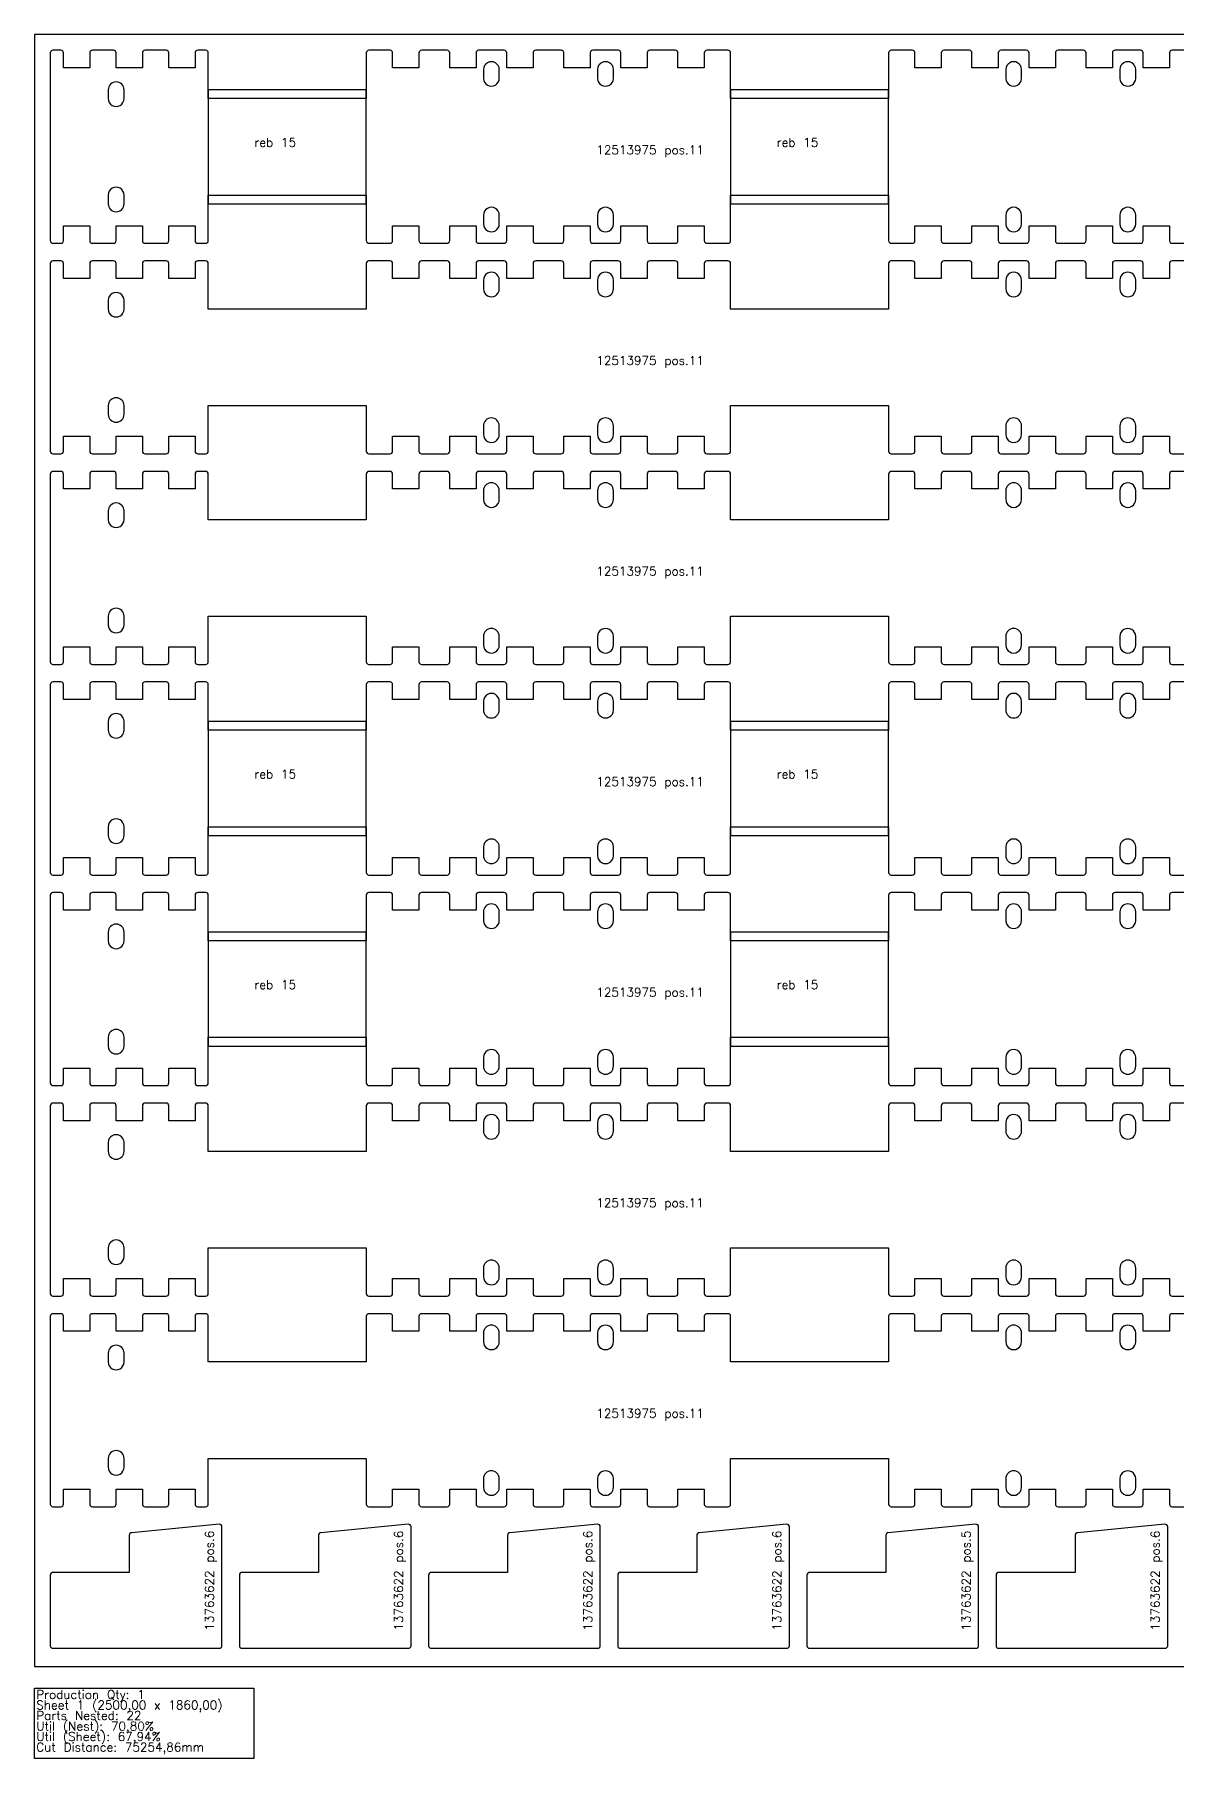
# Model space of a CAD drawing. Header units: millimetres. Extents: x 0 to 2500, y -105 to 1860.
# Drawn here: x 0 to 1301, y -105 to 1860 of the extents above; entities that cross this region are included whole.
import ezdxf

# ---------------------------------------------------------------- set-up
doc = ezdxf.new("R2010")
doc.units = ezdxf.units.MM
for name, color, linetype in [('13763622', 7, 'Continuous'), ('Rebaixo', 7, 'Continuous'), ('sheet', 24, 'Continuous'), ('Stats', 7, 'Continuous'), ('Texto', 7, 'Continuous')]:
    doc.layers.add(name, color=color, linetype=linetype)
doc.styles.get("Standard").update_dxf_attribs({"font": 'txt.shx'})

msp = doc.modelspace()

# ---------------------------------------------------------------- linework, layer by layer
at = {"color": 6}
for points in [[(1325, 1842), (1296, 1842, 0.414214), (1293, 1839), (1293, 1822), (1263, 1822), (1263, 1839, 0.414214), (1260, 1842), (1231, 1842, 0.414214), (1228, 1839), (1228, 1822), (1198, 1822), (1198, 1839, 0.414214), (1195, 1842), (1166, 1842, 0.414214), (1163, 1839), (1163, 1822), (1133, 1822), (1133, 1839, 0.414214), (1130, 1842), (1101, 1842, 0.414214), (1098, 1839), (1098, 1822), (1068, 1822), (1068, 1839, 0.414214), (1065, 1842), (1036, 1842, 0.414214), (1033, 1839), (1033, 1822), (1003, 1822), (1003, 1839, 0.414214), (1000, 1842), (976, 1842, 0.414214), (973, 1839), (973, 1787), (793, 1787), (793, 1839, 0.414214), (790, 1842), (766, 1842, 0.414214), (763, 1839), (763, 1822), (733, 1822), (733, 1839, 0.414214), (730, 1842), (701, 1842, 0.414214), (698, 1839), (698, 1822), (668, 1822), (668, 1839, 0.414214), (665, 1842), (636, 1842, 0.414214), (633, 1839), (633, 1822), (603, 1822), (603, 1839, 0.414214), (600, 1842), (571, 1842, 0.414214), (568, 1839), (568, 1822), (538, 1822), (538, 1839, 0.414214), (535, 1842), (506, 1842, 0.414214), (503, 1839), (503, 1822), (473, 1822), (473, 1839, 0.414214), (470, 1842), (441, 1842, 0.414214), (438, 1839), (438, 1822), (408, 1822), (408, 1839, 0.414214), (405, 1842), (381, 1842, 0.414214), (378, 1839), (378, 1787), (198, 1787), (198, 1839, 0.414214), (195, 1842), (186, 1842, 0.414214), (183, 1839), (183, 1822), (153, 1822), (153, 1839, 0.414214), (150, 1842), (126, 1842, 0.414214), (123, 1839), (123, 1822), (93, 1822), (93, 1839, 0.414214), (90, 1842), (66, 1842, 0.414214), (63, 1839), (63, 1822), (33, 1822), (33, 1839, 0.414214), (30, 1842), (21, 1842, 0.414214), (18, 1839), (18, 1625, 0.414214), (21, 1622), (30, 1622, 0.414214), (33, 1625), (33, 1642), (63, 1642), (63, 1625, 0.414214), (66, 1622), (90, 1622, 0.414214), (93, 1625), (93, 1642), (123, 1642), (123, 1625, 0.414214), (126, 1622), (150, 1622, 0.414214), (153, 1625), (153, 1642), (183, 1642), (183, 1625, 0.414214), (186, 1622), (195, 1622, 0.414214), (198, 1625), (198, 1677), (378, 1677), (378, 1625, 0.414214), (381, 1622), (405, 1622, 0.414214), (408, 1625), (408, 1642), (438, 1642), (438, 1625, 0.414214), (441, 1622), (470, 1622, 0.414214), (473, 1625), (473, 1642), (503, 1642), (503, 1625, 0.414214), (506, 1622), (535, 1622, 0.414214), (538, 1625), (538, 1642), (568, 1642), (568, 1625, 0.414214), (571, 1622), (600, 1622, 0.414214), (603, 1625), (603, 1642), (633, 1642), (633, 1625, 0.414214), (636, 1622), (665, 1622, 0.414214), (668, 1625), (668, 1642), (698, 1642), (698, 1625, 0.414214), (701, 1622), (730, 1622, 0.414214), (733, 1625), (733, 1642), (763, 1642), (763, 1625, 0.414214), (766, 1622), (790, 1622, 0.414214), (793, 1625), (793, 1677), (973, 1677), (973, 1625, 0.414214), (976, 1622), (1000, 1622, 0.414214), (1003, 1625), (1003, 1642), (1033, 1642), (1033, 1625, 0.414214), (1036, 1622), (1065, 1622, 0.414214), (1068, 1625), (1068, 1642), (1098, 1642), (1098, 1625, 0.414214), (1101, 1622), (1130, 1622, 0.414214), (1133, 1625), (1133, 1642), (1163, 1642), (1163, 1625, 0.414214), (1166, 1622), (1195, 1622, 0.414214), (1198, 1625), (1198, 1642), (1228, 1642), (1228, 1625, 0.414214), (1231, 1622), (1260, 1622, 0.414214), (1263, 1625), (1263, 1642), (1293, 1642), (1293, 1625, 0.414214), (1296, 1622), (1325, 1622, 0.414214)], [(1325, 1122), (1296, 1122, 0.414214), (1293, 1119), (1293, 1102), (1263, 1102), (1263, 1119, 0.414214), (1260, 1122), (1231, 1122, 0.414214), (1228, 1119), (1228, 1102), (1198, 1102), (1198, 1119, 0.414214), (1195, 1122), (1166, 1122, 0.414214), (1163, 1119), (1163, 1102), (1133, 1102), (1133, 1119, 0.414214), (1130, 1122), (1101, 1122, 0.414214), (1098, 1119), (1098, 1102), (1068, 1102), (1068, 1119, 0.414214), (1065, 1122), (1036, 1122, 0.414214), (1033, 1119), (1033, 1102), (1003, 1102), (1003, 1119, 0.414214), (1000, 1122), (976, 1122, 0.414214), (973, 1119), (973, 1067), (793, 1067), (793, 1119, 0.414214), (790, 1122), (766, 1122, 0.414214), (763, 1119), (763, 1102), (733, 1102), (733, 1119, 0.414214), (730, 1122), (701, 1122, 0.414214), (698, 1119), (698, 1102), (668, 1102), (668, 1119, 0.414214), (665, 1122), (636, 1122, 0.414214), (633, 1119), (633, 1102), (603, 1102), (603, 1119, 0.414214), (600, 1122), (571, 1122, 0.414214), (568, 1119), (568, 1102), (538, 1102), (538, 1119, 0.414214), (535, 1122), (506, 1122, 0.414214), (503, 1119), (503, 1102), (473, 1102), (473, 1119, 0.414214), (470, 1122), (441, 1122, 0.414214), (438, 1119), (438, 1102), (408, 1102), (408, 1119, 0.414214), (405, 1122), (381, 1122, 0.414214), (378, 1119), (378, 1067), (198, 1067), (198, 1119, 0.414214), (195, 1122), (186, 1122, 0.414214), (183, 1119), (183, 1102), (153, 1102), (153, 1119, 0.414214), (150, 1122), (126, 1122, 0.414214), (123, 1119), (123, 1102), (93, 1102), (93, 1119, 0.414214), (90, 1122), (66, 1122, 0.414214), (63, 1119), (63, 1102), (33, 1102), (33, 1119, 0.414214), (30, 1122), (21, 1122, 0.414214), (18, 1119), (18, 905, 0.414214), (21, 902), (30, 902, 0.414214), (33, 905), (33, 922), (63, 922), (63, 905, 0.414214), (66, 902), (90, 902, 0.414214), (93, 905), (93, 922), (123, 922), (123, 905, 0.414214), (126, 902), (150, 902, 0.414214), (153, 905), (153, 922), (183, 922), (183, 905, 0.414214), (186, 902), (195, 902, 0.414214), (198, 905), (198, 957), (378, 957), (378, 905, 0.414214), (381, 902), (405, 902, 0.414214), (408, 905), (408, 922), (438, 922), (438, 905, 0.414214), (441, 902), (470, 902, 0.414214), (473, 905), (473, 922), (503, 922), (503, 905, 0.414214), (506, 902), (535, 902, 0.414214), (538, 905), (538, 922), (568, 922), (568, 905, 0.414214), (571, 902), (600, 902, 0.414214), (603, 905), (603, 922), (633, 922), (633, 905, 0.414214), (636, 902), (665, 902, 0.414214), (668, 905), (668, 922), (698, 922), (698, 905, 0.414214), (701, 902), (730, 902, 0.414214), (733, 905), (733, 922), (763, 922), (763, 905, 0.414214), (766, 902), (790, 902, 0.414214), (793, 905), (793, 957), (973, 957), (973, 905, 0.414214), (976, 902), (1000, 902, 0.414214), (1003, 905), (1003, 922), (1033, 922), (1033, 905, 0.414214), (1036, 902), (1065, 902, 0.414214), (1068, 905), (1068, 922), (1098, 922), (1098, 905, 0.414214), (1101, 902), (1130, 902, 0.414214), (1133, 905), (1133, 922), (1163, 922), (1163, 905, 0.414214), (1166, 902), (1195, 902, 0.414214), (1198, 905), (1198, 922), (1228, 922), (1228, 905, 0.414214), (1231, 902), (1260, 902, 0.414214), (1263, 905), (1263, 922), (1293, 922), (1293, 905, 0.414214), (1296, 902), (1325, 902, 0.414214)], [(1325, 882), (1296, 882, 0.414214), (1293, 879), (1293, 862), (1263, 862), (1263, 879, 0.414214), (1260, 882), (1231, 882, 0.414214), (1228, 879), (1228, 862), (1198, 862), (1198, 879, 0.414214), (1195, 882), (1166, 882, 0.414214), (1163, 879), (1163, 862), (1133, 862), (1133, 879, 0.414214), (1130, 882), (1101, 882, 0.414214), (1098, 879), (1098, 862), (1068, 862), (1068, 879, 0.414214), (1065, 882), (1036, 882, 0.414214), (1033, 879), (1033, 862), (1003, 862), (1003, 879, 0.414214), (1000, 882), (976, 882, 0.414214), (973, 879), (973, 827), (793, 827), (793, 879, 0.414214), (790, 882), (766, 882, 0.414214), (763, 879), (763, 862), (733, 862), (733, 879, 0.414214), (730, 882), (701, 882, 0.414214), (698, 879), (698, 862), (668, 862), (668, 879, 0.414214), (665, 882), (636, 882, 0.414214), (633, 879), (633, 862), (603, 862), (603, 879, 0.414214), (600, 882), (571, 882, 0.414214), (568, 879), (568, 862), (538, 862), (538, 879, 0.414214), (535, 882), (506, 882, 0.414214), (503, 879), (503, 862), (473, 862), (473, 879, 0.414214), (470, 882), (441, 882, 0.414214), (438, 879), (438, 862), (408, 862), (408, 879, 0.414214), (405, 882), (381, 882, 0.414214), (378, 879), (378, 827), (198, 827), (198, 879, 0.414214), (195, 882), (186, 882, 0.414214), (183, 879), (183, 862), (153, 862), (153, 879, 0.414214), (150, 882), (126, 882, 0.414214), (123, 879), (123, 862), (93, 862), (93, 879, 0.414214), (90, 882), (66, 882, 0.414214), (63, 879), (63, 862), (33, 862), (33, 879, 0.414214), (30, 882), (21, 882, 0.414214), (18, 879), (18, 665, 0.414214), (21, 662), (30, 662, 0.414214), (33, 665), (33, 682), (63, 682), (63, 665, 0.414214), (66, 662), (90, 662, 0.414214), (93, 665), (93, 682), (123, 682), (123, 665, 0.414214), (126, 662), (150, 662, 0.414214), (153, 665), (153, 682), (183, 682), (183, 665, 0.414214), (186, 662), (195, 662, 0.414214), (198, 665), (198, 717), (378, 717), (378, 665, 0.414214), (381, 662), (405, 662, 0.414214), (408, 665), (408, 682), (438, 682), (438, 665, 0.414214), (441, 662), (470, 662, 0.414214), (473, 665), (473, 682), (503, 682), (503, 665, 0.414214), (506, 662), (535, 662, 0.414214), (538, 665), (538, 682), (568, 682), (568, 665, 0.414214), (571, 662), (600, 662, 0.414214), (603, 665), (603, 682), (633, 682), (633, 665, 0.414214), (636, 662), (665, 662, 0.414214), (668, 665), (668, 682), (698, 682), (698, 665, 0.414214), (701, 662), (730, 662, 0.414214), (733, 665), (733, 682), (763, 682), (763, 665, 0.414214), (766, 662), (790, 662, 0.414214), (793, 665), (793, 717), (973, 717), (973, 665, 0.414214), (976, 662), (1000, 662, 0.414214), (1003, 665), (1003, 682), (1033, 682), (1033, 665, 0.414214), (1036, 662), (1065, 662, 0.414214), (1068, 665), (1068, 682), (1098, 682), (1098, 665, 0.414214), (1101, 662), (1130, 662, 0.414214), (1133, 665), (1133, 682), (1163, 682), (1163, 665, 0.414214), (1166, 662), (1195, 662, 0.414214), (1198, 665), (1198, 682), (1228, 682), (1228, 665, 0.414214), (1231, 662), (1260, 662, 0.414214), (1263, 665), (1263, 682), (1293, 682), (1293, 665, 0.414214), (1296, 662), (1325, 662, 0.414214)]]:
    msp.add_lwpolyline(points, format="xyb", dxfattribs=at)
for points in [[(511.5, 1810, 1.000012), (529.5, 1810), (529.5, 1820, 1.000015), (511.5, 1820)], [(641.5, 1810, 1.000009), (659.5, 1810), (659.5, 1820, 1.000017), (641.5, 1820)], [(1106.5, 1810, 1.000012), (1124.5, 1810), (1124.5, 1820, 1.000015), (1106.5, 1820)], [(1236.5, 1810, 1.000015), (1254.5, 1810), (1254.5, 1820, 1.000017), (1236.5, 1820)], [(84, 1787, 1.000012), (102, 1787), (102, 1797, 0.999988), (84, 1797)], [(102, 1677, 1.000015), (84, 1677), (84, 1667, 0.999985), (102, 1667)], [(529.5, 1654, 1.000015), (511.5, 1654), (511.5, 1644, 1.000012), (529.5, 1644)], [(659.5, 1654, 1.00001), (641.5, 1654), (641.5, 1644, 1.000016), (659.5, 1644)], [(1124.5, 1654, 1.000015), (1106.5, 1654), (1106.5, 1644, 1.000012), (1124.5, 1644)], [(1254.5, 1654, 1.000017), (1236.5, 1654), (1236.5, 1644, 1.000015), (1254.5, 1644)], [(511.5, 1090, 0.999996), (529.5, 1090), (529.5, 1100, 1.000004), (511.5, 1100)], [(641.5, 1090, 1.000014), (659.5, 1090), (659.5, 1100, 0.99999), (641.5, 1100)], [(1106.5, 1090, 0.999996), (1124.5, 1090), (1124.5, 1100, 1.000004), (1106.5, 1100)], [(1236.5, 1090, 1.000008), (1254.5, 1090), (1254.5, 1100, 1.00001), (1236.5, 1100)], [(84, 1067, 0.999996), (102, 1067), (102, 1077, 1.000004), (84, 1077)], [(102, 957, 1.000004), (84, 957), (84, 947, 0.999996), (102, 947)], [(529.5, 934, 1.000004), (511.5, 934), (511.5, 924, 0.999996), (529.5, 924)], [(659.5, 934, 1.000009), (641.5, 934), (641.5, 924, 1.000014), (659.5, 924)], [(1124.5, 934, 1.000004), (1106.5, 934), (1106.5, 924, 0.999996), (1124.5, 924)], [(1254.5, 934, 1.00001), (1236.5, 934), (1236.5, 924, 1.000008), (1254.5, 924)], [(511.5, 850, 1.000013), (529.5, 850), (529.5, 860, 0.999987), (511.5, 860)], [(641.5, 850, 1.000017), (659.5, 850), (659.5, 860, 0.999983), (641.5, 860)], [(1106.5, 850, 1.000013), (1124.5, 850), (1124.5, 860, 0.999987), (1106.5, 860)], [(1236.5, 850, 1.000016), (1254.5, 850), (1254.5, 860, 0.999991), (1236.5, 860)], [(84, 827, 1.000013), (102, 827), (102, 837, 0.999987), (84, 837)], [(102, 717, 0.999987), (84, 717), (84, 707, 1.000013), (102, 707)], [(529.5, 694, 1.000014), (511.5, 694), (511.5, 684, 0.999986), (529.5, 684)], [(659.5, 694, 1.000016), (641.5, 694), (641.5, 684, 0.999992), (659.5, 684)], [(1124.5, 694, 1.000014), (1106.5, 694), (1106.5, 684, 0.999986), (1124.5, 684)], [(1254.5, 694, 1.000017), (1236.5, 694), (1236.5, 684, 0.999989), (1254.5, 684)]]:
    msp.add_lwpolyline(points, format="xyb", close=True, dxfattribs=at)
at = {"color": 2}
for points in [[(1325, 1602), (1296, 1602, 0.414214), (1293, 1599), (1293, 1582), (1263, 1582), (1263, 1599, 0.414214), (1260, 1602), (1231, 1602, 0.414214), (1228, 1599), (1228, 1582), (1198, 1582), (1198, 1599, 0.414214), (1195, 1602), (1166, 1602, 0.414214), (1163, 1599), (1163, 1582), (1133, 1582), (1133, 1599, 0.414214), (1130, 1602), (1101, 1602, 0.414214), (1098, 1599), (1098, 1582), (1068, 1582), (1068, 1599, 0.414214), (1065, 1602), (1036, 1602, 0.414214), (1033, 1599), (1033, 1582), (1003, 1582), (1003, 1599, 0.414214), (1000, 1602), (976, 1602, 0.414214), (973, 1599), (973, 1547), (793, 1547), (793, 1599, 0.414214), (790, 1602), (766, 1602, 0.414214), (763, 1599), (763, 1582), (733, 1582), (733, 1599, 0.414214), (730, 1602), (701, 1602, 0.414214), (698, 1599), (698, 1582), (668, 1582), (668, 1599, 0.414214), (665, 1602), (636, 1602, 0.414214), (633, 1599), (633, 1582), (603, 1582), (603, 1599, 0.414214), (600, 1602), (571, 1602, 0.414214), (568, 1599), (568, 1582), (538, 1582), (538, 1599, 0.414214), (535, 1602), (506, 1602, 0.414214), (503, 1599), (503, 1582), (473, 1582), (473, 1599, 0.414214), (470, 1602), (441, 1602, 0.414214), (438, 1599), (438, 1582), (408, 1582), (408, 1599, 0.414214), (405, 1602), (381, 1602, 0.414214), (378, 1599), (378, 1547), (198, 1547), (198, 1599, 0.414214), (195, 1602), (186, 1602, 0.414214), (183, 1599), (183, 1582), (153, 1582), (153, 1599, 0.414214), (150, 1602), (126, 1602, 0.414214), (123, 1599), (123, 1582), (93, 1582), (93, 1599, 0.414214), (90, 1602), (66, 1602, 0.414214), (63, 1599), (63, 1582), (33, 1582), (33, 1599, 0.414214), (30, 1602), (21, 1602, 0.414214), (18, 1599), (18, 1385, 0.414214), (21, 1382), (30, 1382, 0.414214), (33, 1385), (33, 1402), (63, 1402), (63, 1385, 0.414214), (66, 1382), (90, 1382, 0.414214), (93, 1385), (93, 1402), (123, 1402), (123, 1385, 0.414214), (126, 1382), (150, 1382, 0.414214), (153, 1385), (153, 1402), (183, 1402), (183, 1385, 0.414214), (186, 1382), (195, 1382, 0.414214), (198, 1385), (198, 1437), (378, 1437), (378, 1385, 0.414214), (381, 1382), (405, 1382, 0.414214), (408, 1385), (408, 1402), (438, 1402), (438, 1385, 0.414214), (441, 1382), (470, 1382, 0.414214), (473, 1385), (473, 1402), (503, 1402), (503, 1385, 0.414214), (506, 1382), (535, 1382, 0.414214), (538, 1385), (538, 1402), (568, 1402), (568, 1385, 0.414214), (571, 1382), (600, 1382, 0.414214), (603, 1385), (603, 1402), (633, 1402), (633, 1385, 0.414214), (636, 1382), (665, 1382, 0.414214), (668, 1385), (668, 1402), (698, 1402), (698, 1385, 0.414214), (701, 1382), (730, 1382, 0.414214), (733, 1385), (733, 1402), (763, 1402), (763, 1385, 0.414214), (766, 1382), (790, 1382, 0.414214), (793, 1385), (793, 1437), (973, 1437), (973, 1385, 0.414214), (976, 1382), (1000, 1382, 0.414214), (1003, 1385), (1003, 1402), (1033, 1402), (1033, 1385, 0.414214), (1036, 1382), (1065, 1382, 0.414214), (1068, 1385), (1068, 1402), (1098, 1402), (1098, 1385, 0.414214), (1101, 1382), (1130, 1382, 0.414214), (1133, 1385), (1133, 1402), (1163, 1402), (1163, 1385, 0.414214), (1166, 1382), (1195, 1382, 0.414214), (1198, 1385), (1198, 1402), (1228, 1402), (1228, 1385, 0.414214), (1231, 1382), (1260, 1382, 0.414214), (1263, 1385), (1263, 1402), (1293, 1402), (1293, 1385, 0.414214), (1296, 1382), (1325, 1382, 0.414214)], [(1325, 1362), (1296, 1362, 0.414214), (1293, 1359), (1293, 1342), (1263, 1342), (1263, 1359, 0.414214), (1260, 1362), (1231, 1362, 0.414214), (1228, 1359), (1228, 1342), (1198, 1342), (1198, 1359, 0.414214), (1195, 1362), (1166, 1362, 0.414214), (1163, 1359), (1163, 1342), (1133, 1342), (1133, 1359, 0.414214), (1130, 1362), (1101, 1362, 0.414214), (1098, 1359), (1098, 1342), (1068, 1342), (1068, 1359, 0.414214), (1065, 1362), (1036, 1362, 0.414214), (1033, 1359), (1033, 1342), (1003, 1342), (1003, 1359, 0.414214), (1000, 1362), (976, 1362, 0.414214), (973, 1359), (973, 1307), (793, 1307), (793, 1359, 0.414214), (790, 1362), (766, 1362, 0.414214), (763, 1359), (763, 1342), (733, 1342), (733, 1359, 0.414214), (730, 1362), (701, 1362, 0.414214), (698, 1359), (698, 1342), (668, 1342), (668, 1359, 0.414214), (665, 1362), (636, 1362, 0.414214), (633, 1359), (633, 1342), (603, 1342), (603, 1359, 0.414214), (600, 1362), (571, 1362, 0.414214), (568, 1359), (568, 1342), (538, 1342), (538, 1359, 0.414214), (535, 1362), (506, 1362, 0.414214), (503, 1359), (503, 1342), (473, 1342), (473, 1359, 0.414214), (470, 1362), (441, 1362, 0.414214), (438, 1359), (438, 1342), (408, 1342), (408, 1359, 0.414214), (405, 1362), (381, 1362, 0.414214), (378, 1359), (378, 1307), (198, 1307), (198, 1359, 0.414214), (195, 1362), (186, 1362, 0.414214), (183, 1359), (183, 1342), (153, 1342), (153, 1359, 0.414214), (150, 1362), (126, 1362, 0.414214), (123, 1359), (123, 1342), (93, 1342), (93, 1359, 0.414214), (90, 1362), (66, 1362, 0.414214), (63, 1359), (63, 1342), (33, 1342), (33, 1359, 0.414214), (30, 1362), (21, 1362, 0.414214), (18, 1359), (18, 1145, 0.414214), (21, 1142), (30, 1142, 0.414214), (33, 1145), (33, 1162), (63, 1162), (63, 1145, 0.414214), (66, 1142), (90, 1142, 0.414214), (93, 1145), (93, 1162), (123, 1162), (123, 1145, 0.414214), (126, 1142), (150, 1142, 0.414214), (153, 1145), (153, 1162), (183, 1162), (183, 1145, 0.414214), (186, 1142), (195, 1142, 0.414214), (198, 1145), (198, 1197), (378, 1197), (378, 1145, 0.414214), (381, 1142), (405, 1142, 0.414214), (408, 1145), (408, 1162), (438, 1162), (438, 1145, 0.414214), (441, 1142), (470, 1142, 0.414214), (473, 1145), (473, 1162), (503, 1162), (503, 1145, 0.414214), (506, 1142), (535, 1142, 0.414214), (538, 1145), (538, 1162), (568, 1162), (568, 1145, 0.414214), (571, 1142), (600, 1142, 0.414214), (603, 1145), (603, 1162), (633, 1162), (633, 1145, 0.414214), (636, 1142), (665, 1142, 0.414214), (668, 1145), (668, 1162), (698, 1162), (698, 1145, 0.414214), (701, 1142), (730, 1142, 0.414214), (733, 1145), (733, 1162), (763, 1162), (763, 1145, 0.414214), (766, 1142), (790, 1142, 0.414214), (793, 1145), (793, 1197), (973, 1197), (973, 1145, 0.414214), (976, 1142), (1000, 1142, 0.414214), (1003, 1145), (1003, 1162), (1033, 1162), (1033, 1145, 0.414214), (1036, 1142), (1065, 1142, 0.414214), (1068, 1145), (1068, 1162), (1098, 1162), (1098, 1145, 0.414214), (1101, 1142), (1130, 1142, 0.414214), (1133, 1145), (1133, 1162), (1163, 1162), (1163, 1145, 0.414214), (1166, 1142), (1195, 1142, 0.414214), (1198, 1145), (1198, 1162), (1228, 1162), (1228, 1145, 0.414214), (1231, 1142), (1260, 1142, 0.414214), (1263, 1145), (1263, 1162), (1293, 1162), (1293, 1145, 0.414214), (1296, 1142), (1325, 1142, 0.414214)], [(1325, 642), (1296, 642, 0.414214), (1293, 639), (1293, 622), (1263, 622), (1263, 639, 0.414214), (1260, 642), (1231, 642, 0.414214), (1228, 639), (1228, 622), (1198, 622), (1198, 639, 0.414214), (1195, 642), (1166, 642, 0.414214), (1163, 639), (1163, 622), (1133, 622), (1133, 639, 0.414214), (1130, 642), (1101, 642, 0.414214), (1098, 639), (1098, 622), (1068, 622), (1068, 639, 0.414214), (1065, 642), (1036, 642, 0.414214), (1033, 639), (1033, 622), (1003, 622), (1003, 639, 0.414214), (1000, 642), (976, 642, 0.414214), (973, 639), (973, 587), (793, 587), (793, 639, 0.414214), (790, 642), (766, 642, 0.414214), (763, 639), (763, 622), (733, 622), (733, 639, 0.414214), (730, 642), (701, 642, 0.414214), (698, 639), (698, 622), (668, 622), (668, 639, 0.414214), (665, 642), (636, 642, 0.414214), (633, 639), (633, 622), (603, 622), (603, 639, 0.414214), (600, 642), (571, 642, 0.414214), (568, 639), (568, 622), (538, 622), (538, 639, 0.414214), (535, 642), (506, 642, 0.414214), (503, 639), (503, 622), (473, 622), (473, 639, 0.414214), (470, 642), (441, 642, 0.414214), (438, 639), (438, 622), (408, 622), (408, 639, 0.414214), (405, 642), (381, 642, 0.414214), (378, 639), (378, 587), (198, 587), (198, 639, 0.414214), (195, 642), (186, 642, 0.414214), (183, 639), (183, 622), (153, 622), (153, 639, 0.414214), (150, 642), (126, 642, 0.414214), (123, 639), (123, 622), (93, 622), (93, 639, 0.414214), (90, 642), (66, 642, 0.414214), (63, 639), (63, 622), (33, 622), (33, 639, 0.414214), (30, 642), (21, 642, 0.414214), (18, 639), (18, 425, 0.414214), (21, 422), (30, 422, 0.414214), (33, 425), (33, 442), (63, 442), (63, 425, 0.414214), (66, 422), (90, 422, 0.414214), (93, 425), (93, 442), (123, 442), (123, 425, 0.414214), (126, 422), (150, 422, 0.414214), (153, 425), (153, 442), (183, 442), (183, 425, 0.414214), (186, 422), (195, 422, 0.414214), (198, 425), (198, 477), (378, 477), (378, 425, 0.414214), (381, 422), (405, 422, 0.414214), (408, 425), (408, 442), (438, 442), (438, 425, 0.414214), (441, 422), (470, 422, 0.414214), (473, 425), (473, 442), (503, 442), (503, 425, 0.414214), (506, 422), (535, 422, 0.414214), (538, 425), (538, 442), (568, 442), (568, 425, 0.414214), (571, 422), (600, 422, 0.414214), (603, 425), (603, 442), (633, 442), (633, 425, 0.414214), (636, 422), (665, 422, 0.414214), (668, 425), (668, 442), (698, 442), (698, 425, 0.414214), (701, 422), (730, 422, 0.414214), (733, 425), (733, 442), (763, 442), (763, 425, 0.414214), (766, 422), (790, 422, 0.414214), (793, 425), (793, 477), (973, 477), (973, 425, 0.414214), (976, 422), (1000, 422, 0.414214), (1003, 425), (1003, 442), (1033, 442), (1033, 425, 0.414214), (1036, 422), (1065, 422, 0.414214), (1068, 425), (1068, 442), (1098, 442), (1098, 425, 0.414214), (1101, 422), (1130, 422, 0.414214), (1133, 425), (1133, 442), (1163, 442), (1163, 425, 0.414214), (1166, 422), (1195, 422, 0.414214), (1198, 425), (1198, 442), (1228, 442), (1228, 425, 0.414214), (1231, 422), (1260, 422, 0.414214), (1263, 425), (1263, 442), (1293, 442), (1293, 425, 0.414214), (1296, 422), (1325, 422, 0.414214)], [(1325, 402), (1296, 402, 0.414214), (1293, 399), (1293, 382), (1263, 382), (1263, 399, 0.414214), (1260, 402), (1231, 402, 0.414214), (1228, 399), (1228, 382), (1198, 382), (1198, 399, 0.414214), (1195, 402), (1166, 402, 0.414214), (1163, 399), (1163, 382), (1133, 382), (1133, 399, 0.414214), (1130, 402), (1101, 402, 0.414214), (1098, 399), (1098, 382), (1068, 382), (1068, 399, 0.414214), (1065, 402), (1036, 402, 0.414214), (1033, 399), (1033, 382), (1003, 382), (1003, 399, 0.414214), (1000, 402), (976, 402, 0.414214), (973, 399), (973, 347), (793, 347), (793, 399, 0.414214), (790, 402), (766, 402, 0.414214), (763, 399), (763, 382), (733, 382), (733, 399, 0.414214), (730, 402), (701, 402, 0.414214), (698, 399), (698, 382), (668, 382), (668, 399, 0.414214), (665, 402), (636, 402, 0.414214), (633, 399), (633, 382), (603, 382), (603, 399, 0.414214), (600, 402), (571, 402, 0.414214), (568, 399), (568, 382), (538, 382), (538, 399, 0.414214), (535, 402), (506, 402, 0.414214), (503, 399), (503, 382), (473, 382), (473, 399, 0.414214), (470, 402), (441, 402, 0.414214), (438, 399), (438, 382), (408, 382), (408, 399, 0.414214), (405, 402), (381, 402, 0.414214), (378, 399), (378, 347), (198, 347), (198, 399, 0.414214), (195, 402), (186, 402, 0.414214), (183, 399), (183, 382), (153, 382), (153, 399, 0.414214), (150, 402), (126, 402, 0.414214), (123, 399), (123, 382), (93, 382), (93, 399, 0.414214), (90, 402), (66, 402, 0.414214), (63, 399), (63, 382), (33, 382), (33, 399, 0.414214), (30, 402), (21, 402, 0.414214), (18, 399), (18, 185, 0.414214), (21, 182), (30, 182, 0.414214), (33, 185), (33, 202), (63, 202), (63, 185, 0.414214), (66, 182), (90, 182, 0.414214), (93, 185), (93, 202), (123, 202), (123, 185, 0.414214), (126, 182), (150, 182, 0.414214), (153, 185), (153, 202), (183, 202), (183, 185, 0.414214), (186, 182), (195, 182, 0.414214), (198, 185), (198, 237), (378, 237), (378, 185, 0.414214), (381, 182), (405, 182, 0.414214), (408, 185), (408, 202), (438, 202), (438, 185, 0.414214), (441, 182), (470, 182, 0.414214), (473, 185), (473, 202), (503, 202), (503, 185, 0.414214), (506, 182), (535, 182, 0.414214), (538, 185), (538, 202), (568, 202), (568, 185, 0.414214), (571, 182), (600, 182, 0.414214), (603, 185), (603, 202), (633, 202), (633, 185, 0.414214), (636, 182), (665, 182, 0.414214), (668, 185), (668, 202), (698, 202), (698, 185, 0.414214), (701, 182), (730, 182, 0.414214), (733, 185), (733, 202), (763, 202), (763, 185, 0.414214), (766, 182), (790, 182, 0.414214), (793, 185), (793, 237), (973, 237), (973, 185, 0.414214), (976, 182), (1000, 182, 0.414214), (1003, 185), (1003, 202), (1033, 202), (1033, 185, 0.414214), (1036, 182), (1065, 182, 0.414214), (1068, 185), (1068, 202), (1098, 202), (1098, 185, 0.414214), (1101, 182), (1130, 182, 0.414214), (1133, 185), (1133, 202), (1163, 202), (1163, 185, 0.414214), (1166, 182), (1195, 182, 0.414214), (1198, 185), (1198, 202), (1228, 202), (1228, 185, 0.414214), (1231, 182), (1260, 182, 0.414214), (1263, 185), (1263, 202), (1293, 202), (1293, 185, 0.414214), (1296, 182), (1325, 182, 0.414214)]]:
    msp.add_lwpolyline(points, format="xyb", dxfattribs=at)
for points in [[(511.5, 1570, 1.000014), (529.5, 1570), (529.5, 1580, 1.000013), (511.5, 1580)], [(641.5, 1570, 0.999986), (659.5, 1570), (659.5, 1580, 1.000008), (641.5, 1580)], [(1106.5, 1570, 1.000014), (1124.5, 1570), (1124.5, 1580, 1.000013), (1106.5, 1580)], [(1236.5, 1570, 1.000016), (1254.5, 1570), (1254.5, 1580, 1.000016), (1236.5, 1580)], [(84, 1547, 1.000014), (102, 1547), (102, 1557, 1.000013), (84, 1557)], [(102, 1437, 0.999986), (84, 1437), (84, 1427, 0.999987), (102, 1427)], [(529.5, 1414, 0.999986), (511.5, 1414), (511.5, 1404, 1.000014), (529.5, 1404)], [(659.5, 1414, 0.999989), (641.5, 1414), (641.5, 1404, 1.000014), (659.5, 1404)], [(1124.5, 1414, 0.999986), (1106.5, 1414), (1106.5, 1404, 1.000014), (1124.5, 1404)], [(1254.5, 1414, 0.999989), (1236.5, 1414), (1236.5, 1404, 1.000016), (1254.5, 1404)], [(511.5, 1330, 1.000003), (529.5, 1330), (529.5, 1340, 0.999997), (511.5, 1340)], [(641.5, 1330, 0.999991), (659.5, 1330), (659.5, 1340, 0.999989), (641.5, 1340)], [(1106.5, 1330, 1.000003), (1124.5, 1330), (1124.5, 1340, 0.999997), (1106.5, 1340)], [(1236.5, 1330, 1.000009), (1254.5, 1330), (1254.5, 1340, 1.000008), (1236.5, 1340)], [(84, 1307, 1.000003), (102, 1307), (102, 1317, 0.999997), (84, 1317)], [(102, 1197, 0.999997), (84, 1197), (84, 1187, 1.000003), (102, 1187)], [(529.5, 1174, 0.999997), (511.5, 1174), (511.5, 1164, 1.000003), (529.5, 1164)], [(659.5, 1174, 1.000008), (641.5, 1174), (641.5, 1164, 1.00001), (659.5, 1164)], [(1124.5, 1174, 0.999997), (1106.5, 1174), (1106.5, 1164, 1.000003), (1124.5, 1164)], [(1254.5, 1174, 1.000008), (1236.5, 1174), (1236.5, 1164, 1.000009), (1254.5, 1164)], [(511.5, 610, 0.999989), (529.5, 610), (529.5, 620, 1.000011), (511.5, 620)], [(641.5, 610, 0.999985), (659.5, 610), (659.5, 620, 1.000014), (641.5, 620)], [(1106.5, 610, 0.999989), (1124.5, 610), (1124.5, 620, 1.000011), (1106.5, 620)], [(1236.5, 610, 0.999993), (1254.5, 610), (1254.5, 620, 1.000014), (1236.5, 620)], [(84, 587, 0.999989), (102, 587), (102, 597, 1.000011), (84, 597)], [(102, 477, 0.999985), (84, 477), (84, 467, 1.000015), (102, 467)], [(529.5, 454, 0.999985), (511.5, 454), (511.5, 444, 1.000015), (529.5, 444)], [(659.5, 454, 0.999987), (641.5, 454), (641.5, 444, 1.000019), (659.5, 444)], [(1124.5, 454, 0.999985), (1106.5, 454), (1106.5, 444, 1.000015), (1124.5, 444)], [(1254.5, 454, 0.999987), (1236.5, 454), (1236.5, 444, 1.000018), (1254.5, 444)], [(511.5, 370, 1.000007), (529.5, 370), (529.5, 380, 0.999993), (511.5, 380)], [(641.5, 370, 1.000007), (659.5, 370), (659.5, 380, 1.000004), (641.5, 380)], [(1106.5, 370, 1.000007), (1124.5, 370), (1124.5, 380, 0.999993), (1106.5, 380)], [(1236.5, 370, 1.000012), (1254.5, 370), (1254.5, 380, 1.000005), (1236.5, 380)], [(84, 347, 1.000007), (102, 347), (102, 357, 0.999993), (84, 357)], [(102, 237, 0.999993), (84, 237), (84, 227, 1.000007), (102, 227)], [(529.5, 214, 0.999993), (511.5, 214), (511.5, 204, 1.000007), (529.5, 204)], [(659.5, 214, 1.000004), (641.5, 214), (641.5, 204, 0.999989), (659.5, 204)], [(1124.5, 214, 0.999993), (1106.5, 214), (1106.5, 204, 1.000007), (1124.5, 204)], [(1254.5, 214, 1.000005), (1236.5, 214), (1236.5, 204, 1.000012), (1254.5, 204)]]:
    msp.add_lwpolyline(points, format="xyb", close=True, dxfattribs=at)
at = {"layer": '13763622', "color": 2}
for points in [[(108, 107.1), (21, 107.1, 0.414214), (18, 104.1), (18, 23.6, 0.414214), (21, 20.6), (210.5, 20.6, 0.414214), (213.5, 23.6), (213.5, 159, 0.442577), (210.2, 162), (110.7, 152.4, 0.386408), (108, 149.4)], [(323.5, 107.1), (236.5, 107.1, 0.414214), (233.5, 104.1), (233.5, 23.6, 0.414214), (236.5, 20.6), (426, 20.6, 0.414214), (429, 23.6), (429, 159, 0.442577), (425.7, 162), (326.2, 152.4, 0.386408), (323.5, 149.4)], [(539, 107.1), (452, 107.1, 0.414214), (449, 104.1), (449, 23.6, 0.414214), (452, 20.6), (641.5, 20.6, 0.414214), (644.5, 23.6), (644.5, 159, 0.442577), (641.2, 162), (541.7, 152.4, 0.386408), (539, 149.4)], [(754.5, 107.1), (667.5, 107.1, 0.414214), (664.5, 104.1), (664.5, 23.6, 0.414214), (667.5, 20.6), (857, 20.6, 0.414214), (860, 23.6), (860, 159, 0.442577), (856.7, 162), (757.2, 152.4, 0.386408), (754.5, 149.4)], [(970, 107.1), (883, 107.1, 0.414214), (880, 104.1), (880, 23.6, 0.414214), (883, 20.6), (1072.5, 20.6, 0.414214), (1075.5, 23.6), (1075.5, 159, 0.442577), (1072.2, 162), (972.7, 152.4, 0.386408), (970, 149.4)], [(1185.5, 107.1), (1098.5, 107.1, 0.414214), (1095.5, 104.1), (1095.5, 23.6, 0.414214), (1098.5, 20.6), (1288, 20.6, 0.414214), (1291, 23.6), (1291, 159, 0.442577), (1287.7, 162), (1188.2, 152.4, 0.386408), (1185.5, 149.4)]]:
    msp.add_lwpolyline(points, format="xyb", close=True, dxfattribs=at)
at = {"layer": 'Rebaixo', "color": 6}
for points in [[(198, 1797), (198, 1667), (378, 1667), (378, 1797)], [(793, 1797), (793, 1667), (973, 1667), (973, 1797)], [(198, 1077), (198, 947), (378, 947), (378, 1077)], [(793, 1077), (793, 947), (973, 947), (973, 1077)], [(198, 837), (198, 707), (378, 707), (378, 837)], [(793, 837), (793, 707), (973, 707), (973, 837)]]:
    msp.add_lwpolyline(points, close=True, dxfattribs=at)
at = {"layer": 'sheet', "color": 7}
msp.add_lwpolyline([(0, 0), (2500, 0), (2500, 1860), (0, 1860)], close=True, dxfattribs=at)
at = {"layer": 'Stats', "color": 151}
msp.add_lwpolyline([(0, -25), (250, -25), (250, -105), (0, -105), (0, -25)], close=True, dxfattribs=at)

# ---------------------------------------------------------------- texts
at = {"layer": 'Rebaixo', "color": 6, "char_height": 10, "attachment_point": 1}
for insert in [(250.5, 1742), (845.5, 1742), (250.5, 1022), (845.5, 1022), (250.5, 782), (845.5, 782)]:
    msp.add_mtext_dynamic_manual_height_columns('reb 15', width=81.56, gutter_width=12.5, heights=[0], dxfattribs=dict(at, insert=insert))
at = {"layer": 'Stats', "color": 60}
for s, p in [('Sheet 1 (2500,00 x 1860,00)', (2, -49)), ('Production Qty: 1', (2, -37)), ('Parts Nested: 22', (2, -61)), ('Util (Nest): 70,80%', (2, -73)), ('Util (Sheet): 67,94%', (2, -85)), ('Cut Distance: 75254,86mm', (2, -97))]:
    msp.add_text(s, height=10, dxfattribs=at).set_placement(p)
at = {"layer": 'Texto', "color": 6, "char_height": 10, "width": 172.613, "attachment_point": 1}
for insert in [(640.1, 1733.4), (640.1, 1013.4), (640.1, 773.4)]:
    msp.add_mtext('12513975 pos.11', dxfattribs=dict(at, insert=insert))
at = {"layer": 'Texto', "color": 2, "char_height": 10, "width": 172.613, "attachment_point": 1}
for insert in [(640.1, 1493.4), (640.1, 1253.4), (640.1, 533.4), (640.1, 293.4)]:
    msp.add_mtext('12513975 pos.11', dxfattribs=dict(at, insert=insert))
at = {"layer": 'Texto', "color": 2, "char_height": 10, "width": 113.35, "attachment_point": 1, "rotation": 90}
for s, insert in [('13763622 pos.6', (194.3, 40.8)), ('13763622 pos.6', (409.8, 40.8)), ('13763622 pos.6', (625.3, 40.8)), ('13763622 pos.6', (840.8, 40.8)), ('13763622 pos.5', (1056.3, 40.8)), ('13763622 pos.6', (1271.8, 40.8))]:
    msp.add_mtext(s, dxfattribs=dict(at, insert=insert))

doc.saveas('drawing.dxf')
